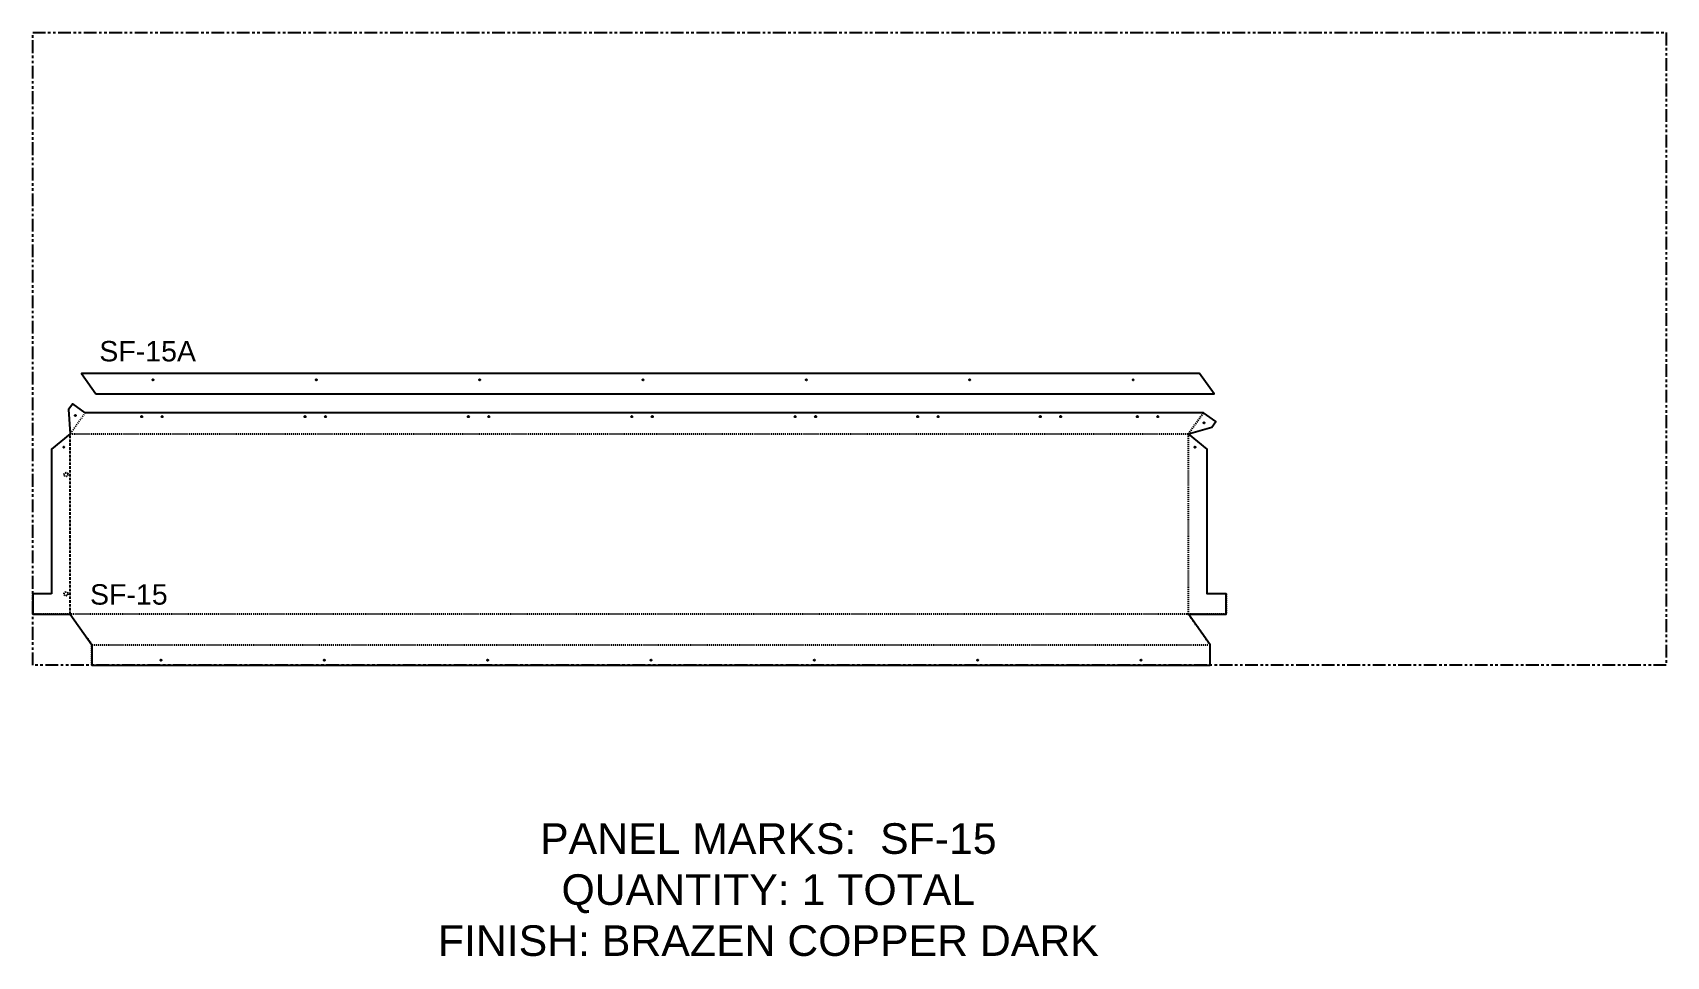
# Model space of a CAD drawing. Header units: inches. Extents: x 0 to 160, y -29 to 62.
import ezdxf

# ---------------------------------------------------------------- set-up
doc = ezdxf.new("R2010")
doc.units = ezdxf.units.IN
doc.header["$MEASUREMENT"] = 0
doc.linetypes.add('HIDDEN', pattern=[0.375, 0.25, -0.125])
doc.linetypes.add('PHANTOM', pattern=[2.5, 1.25, -0.25, 0.25, -0.25, 0.25, -0.25])
for name, color, linetype in [('CUT', 7, 'Continuous'), ('DIMS', 1, 'Continuous'), ('HOLES', 6, 'Continuous'), ('ROUT', 1, 'HIDDEN'), ('SHEET', 5, 'PHANTOM'), ('TEXT', 2, 'PHANTOM'), ('V135', 4, 'HIDDEN'), ('WEEPS', 3, 'HIDDEN')]:
    doc.layers.add(name, color=color, linetype=linetype)
doc.styles.get("Standard").update_dxf_attribs({"font": 'arial.ttf'})

msp = doc.modelspace()

# ---------------------------------------------------------------- linework, layer by layer
at = {"layer": 'CUT', "elevation": 0}
msp.add_lwpolyline([(6.19, 26.59), (115.7, 26.59), (114.29, 28.59), (4.77, 28.59)], close=True, dxfattribs=at)
at = {"layer": 'CUT', "ltscale": 0.25}
msp.add_lwpolyline([(1.84, 7), (0, 7), (0, 5), (3.68, 5), (5.81, 2), (5.81, 0), (115.32, 0), (115.32, 2), (113.2, 5), (116.88, 5), (116.88, 7), (115.04, 7), (115.04, 21.19), (113.2, 22.69), (115.49, 23.33), (115.88, 23.89), (114.66, 24.75), (5.14, 24.75), (3.92, 25.62), (3.52, 25.06), (3.68, 22.69), (1.84, 21.19)], close=True, dxfattribs=at)
at = {"layer": 'HOLES', "ltscale": 0.25}
for centre in [(11.78, 27.97, 0), (27.78, 27.97, 0), (43.78, 27.97, 0), (59.78, 27.97, 0), (75.78, 27.97, 0), (91.78, 27.97, 0), (107.78, 27.97, 0), (4.18, 24.48, 0), (10.68, 24.37, 0), (12.68, 24.37, 0), (26.68, 24.37, 0), (28.68, 24.37, 0), (42.68, 24.37, 0), (44.68, 24.37, 0), (58.68, 24.37, 0), (60.68, 24.37, 0), (74.68, 24.37, 0), (76.68, 24.37, 0), (86.68, 24.37, 0), (88.68, 24.37, 0), (98.68, 24.37, 0), (100.68, 24.37, 0), (108.2, 24.37, 0), (110.2, 24.37, 0), (114.72, 23.76, 0), (3.05, 21.37, 0), (113.83, 21.37, 0), (12.56, 0.5, 0), (28.56, 0.5, 0), (44.56, 0.5, 0), (60.56, 0.5, 0), (76.56, 0.5, 0), (92.56, 0.5, 0), (108.56, 0.5, 0)]:
    msp.add_circle(centre, 0.0625, dxfattribs=at)
at = {"layer": 'ROUT', "ltscale": 0.25}
msp.add_line((5.81, 2), (115.32, 2, 0), dxfattribs=at)
at = {"layer": 'ROUT', "ltscale": 0.25, "elevation": 0}
for points in [[(5.14, 24.75), (3.68, 22.69), (113.2, 22.69)], [(115.32, 0), (115.32, 2), (113.2, 5), (113.2, 22.69), (114.66, 24.75)], [(116.88, 7), (116.88, 5), (0, 5), (0, 7)]]:
    msp.add_lwpolyline(points, dxfattribs=at)
at = {"layer": 'ROUT', "ltscale": 0.25}
msp.add_lwpolyline([(5.81, 0), (5.81, 2), (3.68, 5)], dxfattribs=at)
at = {"layer": 'SHEET'}
msp.add_lwpolyline([(0, 62), (160, 62), (160, 0), (0, 0)], close=True, dxfattribs=at)
at = {"layer": 'V135'}
msp.add_line((3.68, 5, 0), (3.68, 22.69, 0), dxfattribs=at)
at = {"layer": 'WEEPS', "ltscale": 0.25}
for centre in [(3.27, 18.69, 0), (3.27, 7, 0)]:
    msp.add_circle(centre, 0.188, dxfattribs=at)

# ---------------------------------------------------------------- texts
at = {"layer": 'DIMS', "ltscale": 0.25, "char_height": 2, "attachment_point": 8}
for s, insert in [('SF-15A', (11.26, 29.75, 0)), ('SF-15', (9.42, 5.91, 0))]:
    msp.add_mtext_dynamic_manual_height_columns(s, width=3.0859, gutter_width=10, heights=[0], dxfattribs=dict(at, insert=insert))
at = {"layer": 'TEXT', "insert": (72.05, -22.01), "char_height": 3, "attachment_point": 5}
msp.add_mtext_dynamic_manual_height_columns('PANEL MARKS:  SF-15\\PQUANTITY: 1 TOTAL\\PFINISH: BRAZEN COPPER DARK', width=199.7409, gutter_width=1, heights=[0], dxfattribs=at)

doc.saveas('drawing.dxf')
